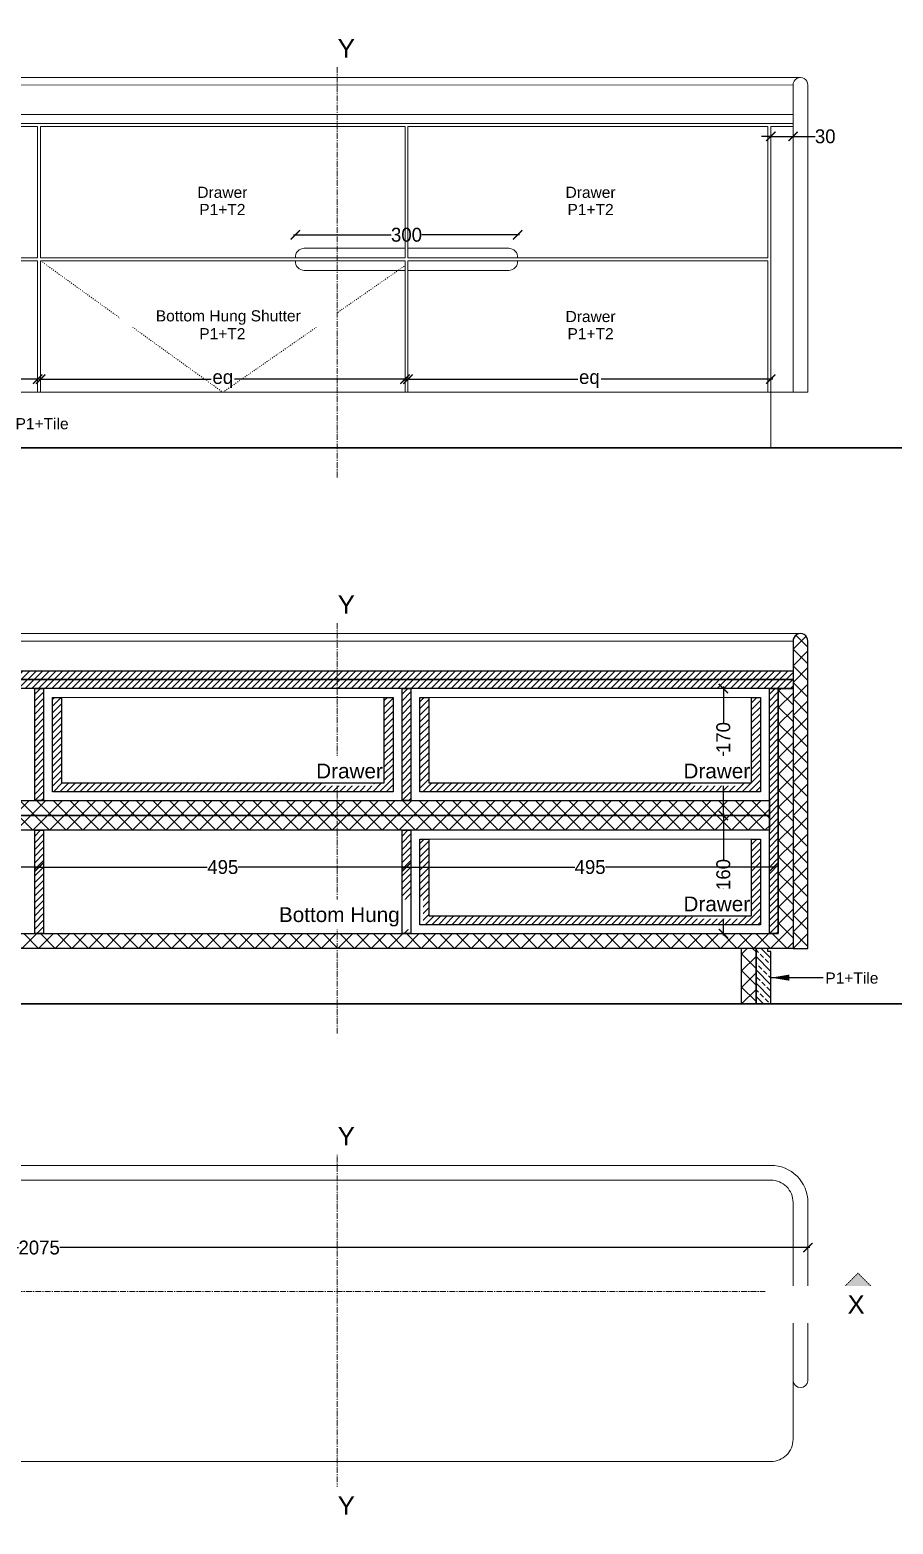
# Model space of a CAD drawing. Header units: millimetres. Extents: x 75500 to 345360, y -224327 to 19532.
# Drawn here: x 185611 to 186776, y -100418 to -98401 of the extents above; entities that cross this region are included whole.
import ezdxf

# ---------------------------------------------------------------- set-up
doc = ezdxf.new("R2010")
doc.units = ezdxf.units.MM
doc.header["$LTSCALE"] = 0.01
doc.linetypes.add('CENTER', pattern=[50.8, 31.75, -6.35, 6.35, -6.35])
doc.linetypes.add('ZWCAD_ISO03W100', pattern=[30, 12, -18])
doc.layers.add('A- Ele 4', color=250, linetype='Continuous', lineweight=15, true_color=0x333333)
for name, color, linetype, lineweight in [('A-Ele 6', 250, 'Continuous', 0), ('A-WALL', 7, 'Continuous', 30), ('furniture section', 7, 'Continuous', 25), ('hatch', 251, 'Continuous', 0), ('Lights', 14, 'Continuous', 20), ('text', 253, 'Continuous', 0)]:
    doc.layers.add(name, color=color, linetype=linetype, lineweight=lineweight)
doc.layers.add('e .05', color=253, linetype='Continuous')
doc.styles.add('Arial', font='arial.ttf')
doc.styles.add('ISOCP2', font='GOTHIC.TTF')
doc.styles.get("Standard").update_dxf_attribs({"font": 'arial.ttf'})
doc.dimstyles.new('77', dxfattribs={"dimscale": 0.25, "dimtxt": 130, "dimasz": 100, "dimexe": 5, "dimexo": 1, "dimgap": 0.25, "dimtad": 0, "dimdec": 0, "dimrnd": 5, "dimzin": 0, "dimdsep": 46, "dimtxsty": 'ISOCP2', "dimblk": 'ARCHTICK', "dimcen": 0, "dimdle": 100, "dimclrd": 1, "dimclre": 256, "dimclrt": 256, "dimazin": 0, "dimtm": 1e-09, "dimtfac": 1, "dimtdec": 0, "dimtmove": 1, "dimatfit": 0, "dimfxl": 1, "dimtolj": 1, "dimtzin": 12, "dimlwd": -1, "dimlwe": -1, "dimarcsym": 0})
doc.dimstyles.new('MIGCS IN MM 1 100', dxfattribs={"dimtxt": 40, "dimasz": 30, "dimexe": 180, "dimexo": 100, "dimgap": 25, "dimtad": 0, "dimdec": 0, "dimzin": 0, "dimdsep": 46, "dimtxsty": 'Standard', "dimblk": 'ARCHTICK', "dimcen": 150, "dimse1": 1, "dimse2": 1, "dimclrd": 3, "dimclre": 3, "dimclrt": 3, "dimadec": 0, "dimazin": 0, "dimtfac": 1, "dimtdec": 0, "dimtix": 1, "dimtmove": 2, "dimatfit": 3, "dimfxl": 1, "dimtolj": 1, "dimtzin": 0, "dimarcsym": 0})

# ---------------------------------------------------------------- blocks, each defined once
blk = doc.blocks.new('_ARCHTICK')
at = {"color": 0, "linetype": 'ByBlock', "const_width": 0.15}
blk.add_lwpolyline([(-0.5, -0.5), (0.5, 0.5)], dxfattribs=at)
blk = doc.blocks.new('*D248')
at = {"color": 1, "ltscale": 4, "transparency": 16777216}
for p, q in [((186610.5, -98544.5), (186598, -98544.5)), ((186610.5, -98544.5), (186640.5, -98544.5)), ((186640.5, -98544.5), (186670.3, -98544.5)), ((186640.5, -98544.5), (186653, -98544.5))]:
    blk.add_line(p, q, dxfattribs=at)
at = {"layer": 'Defpoints', "color": 0, "transparency": 16777216}
for p in [(186610.5, -98531), (186640.5, -98531), (186640.5, -98544.5)]:
    blk.add_point(p, dxfattribs=at)
at = {"color": 1, "transparency": 16777216, "xscale": 12.5, "yscale": 12.5, "zscale": 12.5}
blk.add_blockref('_ARCHTICK', (186610.5, -98544.5), dxfattribs=at)
at = {"color": 1, "transparency": 16777216, "xscale": 12.5, "yscale": 12.5, "zscale": 12.5, "rotation": 180}
blk.add_blockref('_ARCHTICK', (186640.5, -98544.5), dxfattribs=at)
at = {"transparency": 16777216, "insert": (186683.9, -98544.5), "char_height": 18.75, "attachment_point": 5, "style": 'ISOCP2'}
blk.add_mtext('\\A1;30', dxfattribs=at)
blk = doc.blocks.new('*D254')
at = {"color": 1, "ltscale": 4, "transparency": 16777216}
for p, q in [((185126.8, -98872.2), (185359.4, -98872.2)), ((185623.5, -98872.2), (185390.9, -98872.2))]:
    blk.add_line(p, q, dxfattribs=at)
at = {"layer": 'Defpoints', "color": 0, "transparency": 16777216}
for p in [(185621, -98872.2), (185129.3, -98890), (185621, -98890)]:
    blk.add_point(p, dxfattribs=at)
at = {"color": 1, "transparency": 16777216, "xscale": 12.5, "yscale": 12.5, "zscale": 12.5, "rotation": 180}
blk.add_blockref('_ARCHTICK', (185129.3, -98872.2), dxfattribs=at)
at = {"color": 1, "transparency": 16777216, "xscale": 12.5, "yscale": 12.5, "zscale": 12.5}
blk.add_blockref('_ARCHTICK', (185621, -98872.2), dxfattribs=at)
at = {"transparency": 16777216, "insert": (185375.1, -98872.2), "char_height": 18.75, "attachment_point": 5, "style": 'ISOCP2'}
blk.add_mtext('\\A1;eq', dxfattribs=at)
blk = doc.blocks.new('*D255')
at = {"color": 1, "ltscale": 4, "transparency": 16777216}
for p, q in [((185622.5, -98872.2), (185855.1, -98872.2)), ((186119.3, -98872.2), (185886.7, -98872.2))]:
    blk.add_line(p, q, dxfattribs=at)
at = {"layer": 'Defpoints', "color": 0, "transparency": 16777216}
for p in [(185625, -98872.2), (185625, -98890), (186116.8, -98890)]:
    blk.add_point(p, dxfattribs=at)
at = {"color": 1, "transparency": 16777216, "xscale": 12.5, "yscale": 12.5, "zscale": 12.5, "rotation": 180}
blk.add_blockref('_ARCHTICK', (185625, -98872.2), dxfattribs=at)
at = {"color": 1, "transparency": 16777216, "xscale": 12.5, "yscale": 12.5, "zscale": 12.5}
blk.add_blockref('_ARCHTICK', (186116.8, -98872.2), dxfattribs=at)
at = {"transparency": 16777216, "insert": (185870.9, -98872.2), "char_height": 18.75, "attachment_point": 5, "style": 'ISOCP2'}
blk.add_mtext('\\A1;eq', dxfattribs=at)
blk = doc.blocks.new('*D256')
at = {"color": 1, "ltscale": 4, "transparency": 16777216}
for p, q in [((186118.3, -98872.2), (186349.9, -98872.2)), ((186613, -98872.2), (186381.4, -98872.2))]:
    blk.add_line(p, q, dxfattribs=at)
at = {"layer": 'Defpoints', "color": 0, "transparency": 16777216}
for p in [(186610.5, -98872.2), (186120.8, -98890), (186610.5, -98890)]:
    blk.add_point(p, dxfattribs=at)
at = {"color": 1, "transparency": 16777216, "xscale": 12.5, "yscale": 12.5, "zscale": 12.5, "rotation": 180}
blk.add_blockref('_ARCHTICK', (186120.8, -98872.2), dxfattribs=at)
at = {"color": 1, "transparency": 16777216, "xscale": 12.5, "yscale": 12.5, "zscale": 12.5}
blk.add_blockref('_ARCHTICK', (186610.5, -98872.2), dxfattribs=at)
at = {"transparency": 16777216, "insert": (186365.6, -98872.2), "char_height": 18.75, "attachment_point": 5, "style": 'ISOCP2'}
blk.add_mtext('\\A1;eq', dxfattribs=at)
blk = doc.blocks.new('*D264')
at = {"color": 1, "ltscale": 4, "transparency": 16777216}
for p, q in [((184583, -100044.9), (185595, -100044.9)), ((186663, -100044.9), (185651.1, -100044.9))]:
    blk.add_line(p, q, dxfattribs=at)
at = {"layer": 'Defpoints', "color": 0, "transparency": 16777216}
for p in [(186660.5, -100044.9), (184585.5, -100186.4), (186660.5, -100186.4)]:
    blk.add_point(p, dxfattribs=at)
at = {"color": 1, "transparency": 16777216, "xscale": 12.5, "yscale": 12.5, "zscale": 12.5, "rotation": 180}
blk.add_blockref('_ARCHTICK', (184585.5, -100044.9), dxfattribs=at)
at = {"color": 1, "transparency": 16777216, "xscale": 12.5, "yscale": 12.5, "zscale": 12.5}
blk.add_blockref('_ARCHTICK', (186660.5, -100044.9), dxfattribs=at)
at = {"transparency": 16777216, "insert": (185623, -100044.9), "char_height": 18.75, "attachment_point": 5, "style": 'ISOCP2'}
blk.add_mtext('\\A1;2075', dxfattribs=at)
blk = doc.blocks.new('*D266')
at = {"color": 1, "ltscale": 4, "transparency": 16777216}
for p, q in [((185124.8, -99531.1), (185354.3, -99531.1)), ((185625.5, -99531.1), (185396, -99531.1))]:
    blk.add_line(p, q, dxfattribs=at)
at = {"layer": 'Defpoints', "color": 0, "transparency": 16777216}
for p in [(185623, -99531.1), (185127.3, -99620.9), (185623, -99620.9)]:
    blk.add_point(p, dxfattribs=at)
at = {"color": 1, "transparency": 16777216, "xscale": 12.5, "yscale": 12.5, "zscale": 12.5, "rotation": 180}
blk.add_blockref('_ARCHTICK', (185127.3, -99531.1), dxfattribs=at)
at = {"color": 1, "transparency": 16777216, "xscale": 12.5, "yscale": 12.5, "zscale": 12.5}
blk.add_blockref('_ARCHTICK', (185623, -99531.1), dxfattribs=at)
at = {"transparency": 16777216, "insert": (185375.1, -99531.1), "char_height": 18.75, "attachment_point": 5, "style": 'ISOCP2'}
blk.add_mtext('\\A1;495', dxfattribs=at)
blk = doc.blocks.new('*D267')
at = {"color": 1, "ltscale": 4, "transparency": 16777216}
for p, q in [((185620.5, -99531.1), (185850, -99531.1)), ((186121.3, -99531.1), (185891.7, -99531.1))]:
    blk.add_line(p, q, dxfattribs=at)
at = {"layer": 'Defpoints', "color": 0, "transparency": 16777216}
for p in [(186118.8, -99531.1), (185623, -99620.9), (186118.8, -99620.9)]:
    blk.add_point(p, dxfattribs=at)
at = {"color": 1, "transparency": 16777216, "xscale": 12.5, "yscale": 12.5, "zscale": 12.5, "rotation": 180}
blk.add_blockref('_ARCHTICK', (185623, -99531.1), dxfattribs=at)
at = {"color": 1, "transparency": 16777216, "xscale": 12.5, "yscale": 12.5, "zscale": 12.5}
blk.add_blockref('_ARCHTICK', (186118.8, -99531.1), dxfattribs=at)
at = {"transparency": 16777216, "insert": (185870.9, -99531.1), "char_height": 18.75, "attachment_point": 5, "style": 'ISOCP2'}
blk.add_mtext('\\A1;495', dxfattribs=at)
blk = doc.blocks.new('*D268')
at = {"color": 1, "ltscale": 4, "transparency": 16777216}
for p, q in [((186116.3, -99531.1), (186345.8, -99531.1)), ((186617, -99531.1), (186387.5, -99531.1))]:
    blk.add_line(p, q, dxfattribs=at)
at = {"layer": 'Defpoints', "color": 0, "transparency": 16777216}
for p in [(186614.5, -99531.1), (186118.8, -99620.9), (186614.5, -99620.9)]:
    blk.add_point(p, dxfattribs=at)
at = {"color": 1, "transparency": 16777216, "xscale": 12.5, "yscale": 12.5, "zscale": 12.5, "rotation": 180}
blk.add_blockref('_ARCHTICK', (186118.8, -99531.1), dxfattribs=at)
at = {"color": 1, "transparency": 16777216, "xscale": 12.5, "yscale": 12.5, "zscale": 12.5}
blk.add_blockref('_ARCHTICK', (186614.5, -99531.1), dxfattribs=at)
at = {"transparency": 16777216, "insert": (186366.6, -99531.1), "char_height": 18.75, "attachment_point": 5, "style": 'ISOCP2'}
blk.add_mtext('\\A1;495', dxfattribs=at)
blk = doc.blocks.new('*D272')
at = {"color": 1, "ltscale": 4, "transparency": 16777216}
for p, q in [((186546.4, -99287.4), (186546.4, -99336.7)), ((186546.4, -99463.9), (186546.4, -99375.6))]:
    blk.add_line(p, q, dxfattribs=at)
at = {"layer": 'Defpoints', "color": 0, "transparency": 16777216}
for p in [(186546.4, -99289.9), (186608.5, -99289.9), (186608.5, -99461.4)]:
    blk.add_point(p, dxfattribs=at)
at = {"color": 1, "transparency": 16777216, "xscale": 12.5, "yscale": 12.5, "zscale": 12.5}
for p, rotation in [((186546.4, -99289.9), 90), ((186546.4, -99461.4), 270)]:
    blk.add_blockref('_ARCHTICK', p, dxfattribs=dict(at, rotation=rotation))
at = {"transparency": 16777216, "insert": (186546.4, -99356.2), "char_height": 18.75, "attachment_point": 5, "rotation": 90, "style": 'ISOCP2'}
blk.add_mtext('\\A1;170', dxfattribs=at)
blk = doc.blocks.new('*D273')
at = {"color": 1, "ltscale": 4, "transparency": 16777216}
for p, q in [((186546.4, -99458.9), (186546.4, -99521.7)), ((186546.4, -99623.4), (186546.4, -99560.6))]:
    blk.add_line(p, q, dxfattribs=at)
at = {"layer": 'Defpoints', "color": 0, "transparency": 16777216}
for p in [(186608.5, -99461.4), (186546.4, -99620.9), (186608.5, -99620.9)]:
    blk.add_point(p, dxfattribs=at)
at = {"color": 1, "transparency": 16777216, "xscale": 12.5, "yscale": 12.5, "zscale": 12.5}
for p, rotation in [((186546.4, -99461.4), 90), ((186546.4, -99620.9), 270)]:
    blk.add_blockref('_ARCHTICK', p, dxfattribs=dict(at, rotation=rotation))
at = {"transparency": 16777216, "insert": (186546.4, -99541.1), "char_height": 18.75, "attachment_point": 5, "rotation": 90, "style": 'ISOCP2'}
blk.add_mtext('\\A1;160', dxfattribs=at)
blk = doc.blocks.new('*D516')
at = {"color": 1, "ltscale": 4, "transparency": 16777216}
for p, q in [((185966.3, -98677.4), (186097.9, -98677.4)), ((186271.3, -98677.4), (186139.6, -98677.4))]:
    blk.add_line(p, q, dxfattribs=at)
at = {"layer": 'Defpoints', "color": 0, "transparency": 16777216}
for p in [(186268.8, -98677.4), (185968.8, -98708.5), (186268.8, -98708.5)]:
    blk.add_point(p, dxfattribs=at)
at = {"color": 1, "transparency": 16777216, "xscale": 12.5, "yscale": 12.5, "zscale": 12.5, "rotation": 180}
blk.add_blockref('_ARCHTICK', (185968.8, -98677.4), dxfattribs=at)
at = {"color": 1, "transparency": 16777216, "xscale": 12.5, "yscale": 12.5, "zscale": 12.5}
blk.add_blockref('_ARCHTICK', (186268.8, -98677.4), dxfattribs=at)
at = {"transparency": 16777216, "insert": (186118.8, -98677.4), "char_height": 18.75, "attachment_point": 5, "style": 'ISOCP2'}
blk.add_mtext('\\A1;300', dxfattribs=at)

msp = doc.modelspace()

# ---------------------------------------------------------------- hatches: boundary and pattern name
at = {"layer": 'hatch'}
h = msp.add_hatch(dxfattribs=at)
h.set_pattern_fill('ANSI37', color=256, scale=5, angle=360)
h.set_pattern_definition([(45, (186640.515, -99640.893), (-11.2253, 11.2253), []), (135, (186640.515, -99640.893), (-11.2253, -11.2253), [])])
edge = h.paths.add_edge_path()
edge.add_line((186640.5, -99226), (186640.5, -99640.9))
edge.add_line((186640.5, -99640.9), (186660.5, -99640.9))
edge.add_line((186660.5, -99640.9), (186660.5, -99226))
edge.add_ellipse((186650.5, -99225.9), major_axis=(10, 0), ratio=1, start_angle=359.2648, end_angle=180.7352)
h = msp.add_hatch(dxfattribs=at)
h.set_pattern_fill('ANSI31', color=256, scale=2)
h.set_pattern_definition([(45, (185936.516, -99289.893), (-4.490128, 4.490128), [])])
h.paths.add_polyline_path([(184605.5, -99265.9), (184605.5, -99277.9), (186640.5, -99277.9), (186640.5, -99265.9)])
h.paths.add_polyline_path([(184605.5, -99277.9), (184605.5, -99289.9), (186640.5, -99289.9), (186640.5, -99277.9)])
h = msp.add_hatch(dxfattribs=at)
h.set_pattern_fill('ANSI37', color=256, scale=5, angle=360)
h.set_pattern_definition([(45, (185936.516, -99640.893), (-11.22532, 11.22532), []), (135, (185936.516, -99640.893), (-11.22532, -11.22532), [])])
h.paths.add_polyline_path([(184605.5, -99289.9), (184605.5, -99640.9), (186640.5, -99640.9), (186640.5, -99289.9), (186620.5, -99289.9), (186620.5, -99620.9), (184625.5, -99620.9), (184625.5, -99289.9)])
h = msp.add_hatch(dxfattribs=at)
h.set_pattern_fill('ANSI31', color=256, scale=2)
h.set_pattern_definition([(45, (185617.016, -99441.393), (-4.49013, 4.49013), [])])
h.paths.add_polyline_path([(185617, -99289.9), (185629, -99289.9), (185629, -99441.4), (185617, -99441.4)])
h = msp.add_hatch(dxfattribs=at)
h.set_pattern_fill('ANSI31', color=256, scale=2)
h.set_pattern_definition([(45, (185956.516, -99429.393), (-4.49013, 4.49013), [])])
h.paths.add_polyline_path([(185641, -99429.4), (185641, -99301.9), (185653, -99301.9), (185653, -99417.4), (186088.8, -99417.4), (186088.8, -99301.9), (186100.8, -99301.9), (186100.8, -99429.4)])
h = msp.add_hatch(dxfattribs=at)
h.set_pattern_fill('ANSI31', color=256, scale=2)
h.set_pattern_definition([(45, (186112.766, -99441.393), (-4.49013, 4.49013), [])])
h.paths.add_polyline_path([(186112.8, -99289.9), (186112.8, -99441.4), (186124.8, -99441.4), (186124.8, -99289.9)])
h = msp.add_hatch(dxfattribs=at)
h.set_pattern_fill('ANSI31', color=256, scale=2)
h.set_pattern_definition([(45, (186446.266, -99429.393), (-4.49013, 4.49013), [])])
h.paths.add_polyline_path([(186136.8, -99429.4), (186136.8, -99301.9), (186148.8, -99301.9), (186148.8, -99417.4), (186584.5, -99417.4), (186584.5, -99301.9), (186596.5, -99301.9), (186596.5, -99429.4)])
h = msp.add_hatch(dxfattribs=at)
h.set_pattern_fill('ANSI31', color=256, scale=2)
h.set_pattern_definition([(45, (186608.516, -99620.893), (-4.49013, 4.49013), [])])
h.paths.add_polyline_path([(186608.5, -99289.9), (186620.5, -99289.9), (186620.5, -99620.9), (186608.5, -99620.9)])
h = msp.add_hatch(dxfattribs=at)
h.set_pattern_fill('ANSI37', color=256, scale=5, angle=360)
h.set_pattern_definition([(45, (184941.016, -99481.393), (-11.22532, 11.22532), []), (135, (184941.016, -99481.393), (-11.22532, -11.22532), [])])
h.paths.add_polyline_path([(184637.5, -99441.4), (184637.5, -99461.4), (186608.5, -99461.4), (186608.5, -99441.4)])
h.paths.add_polyline_path([(184637.5, -99461.4), (184637.5, -99481.4), (186608.5, -99481.4), (186608.5, -99461.4)])
h = msp.add_hatch(dxfattribs=at)
h.set_pattern_fill('ANSI31', color=256, scale=2)
h.set_pattern_definition([(45, (185617.016, -99632.893), (-4.49013, 4.49013), [])])
h.paths.add_polyline_path([(185617, -99481.4), (185617, -99620.9), (185629, -99620.9), (185629, -99481.4)])
h = msp.add_hatch(dxfattribs=at)
h.set_pattern_fill('ANSI31', color=256, scale=2)
h.set_pattern_definition([(45, (186112.766, -99632.893), (-4.49013, 4.49013), [])])
h.paths.add_polyline_path([(186112.8, -99481.4), (186112.8, -99620.9), (186124.8, -99620.9), (186124.8, -99481.4)])
h = msp.add_hatch(dxfattribs=at)
h.set_pattern_fill('ANSI31', color=256, scale=2)
h.set_pattern_definition([(45, (186446.266, -99620.893), (-4.49013, 4.49013), [])])
h.paths.add_polyline_path([(186136.8, -99608.9), (186136.8, -99493.4), (186148.8, -99493.4), (186148.8, -99596.9), (186584.5, -99596.9), (186584.5, -99493.4), (186596.5, -99493.4), (186596.5, -99608.9)])
h = msp.add_hatch(dxfattribs=at)
h.set_pattern_fill('ANSI37', color=256, scale=5, angle=180)
h.set_pattern_definition([(45, (186458.867, -99715.893), (-11.2253, 11.2253), []), (135, (186458.867, -99715.893), (-11.2253, -11.2253), [])])
h.paths.add_polyline_path([(186570.5, -99640.9), (186570.5, -99715.9), (186590.5, -99715.9), (186590.5, -99640.9)])
h = msp.add_hatch(dxfattribs=at)
h.set_pattern_fill('ANSI33', color=256, scale=2, angle=90)
h.set_pattern_definition([(135, (186438.867, -99715.893), (-8.98026, -8.98026), []), (135, (186438.867, -99706.913), (-8.98026, -8.98026), [6.35, -3.175])])
h.paths.add_polyline_path([(186590.5, -99640.9), (186590.5, -99715.9), (186610.5, -99715.9), (186610.5, -99644.9), (186606.5, -99644.9), (186606.5, -99640.9)])
at = {"layer": 'Lights', "linetype": 'CENTER', "ltscale": 0.0003}
h = msp.add_hatch(color=256, dxfattribs=at)
h.dxf.hatch_style = 1
h.paths.add_polyline_path([(186020.5, -98447.2), (186000.3, -98427), (186020.5, -98406.8)])
h = msp.add_hatch(color=256, dxfattribs=at)
h.dxf.hatch_style = 1
h.paths.add_polyline_path([(186020.5, -99198.1), (186000.3, -99177.9), (186020.5, -99157.7)])
h = msp.add_hatch(color=256, dxfattribs=at)
h.dxf.hatch_style = 1
h.paths.add_polyline_path([(186020.5, -99916), (186000.3, -99895.8), (186020.5, -99875.6)])
h = msp.add_hatch(color=256, dxfattribs=at)
h.dxf.hatch_style = 1
h.paths.add_polyline_path([(186708, -100099.6), (186728.2, -100079.4), (186748.4, -100099.6)])
h = msp.add_hatch(color=256, dxfattribs=at)
h.dxf.hatch_style = 1
h.paths.add_polyline_path([(186020.5, -100371.7), (186000.3, -100391.9), (186020.5, -100412.1)])

# ---------------------------------------------------------------- linework, layer by layer
at = {"layer": 'A- Ele 4', "color": 251, "linetype": 'ZWCAD_ISO03W100', "ltscale": 10}
msp.add_lwpolyline([(185625, -98712.5), (185870.9, -98890), (186116.8, -98719)], dxfattribs=at)
at = {"layer": 'A-Ele 6'}
for p, q in [((186650.5, -98465), (184595.5, -98465)), ((184605.5, -98475), (186640.5, -98475.2)), ((186116.8, -98695.5), (186116.8, -98708.5)), ((186120.8, -98708.5), (186120.8, -98695.5)), ((185968.8, -98708.5), (186116.8, -98708.5)), ((185968.8, -98712.5), (186116.8, -98712.5)), ((186116.8, -98712.5), (186116.8, -98725.5)), ((186268.8, -98708.5), (186120.8, -98708.5)), ((186120.8, -98725.5), (186120.8, -98712.5)), ((186268.8, -98712.5), (186120.8, -98712.5)), ((184635.5, -98890), (186610.5, -98890)), ((186610.5, -98965), (186610.5, -98890))]:
    msp.add_line(p, q, dxfattribs=at)
at = {"layer": 'A-WALL'}
for p, q in [((184384.3, -98965), (187683.6, -98965)), ((184384.3, -99715.9), (187683.6, -99715.9))]:
    msp.add_line(p, q, dxfattribs=at)
at = {"layer": 'e .05', "linetype": 'Continuous', "lineweight": 5}
for p, q in [((186610.5, -98531), (186640.5, -98531)), ((186610.5, -98531), (186610.5, -98890)), ((186610.5, -98890), (186640.5, -98890))]:
    msp.add_line(p, q, dxfattribs=at)
for points in [[(186640.5, -98890), (186660.5, -98890), (186660.5, -98475.2, 1.012914), (186640.5, -98475.2)], [(185968.8, -98708.5), (185625, -98708.5), (185625, -98531), (186116.8, -98531), (186116.8, -98695.5), (185980.8, -98695.5, 0.428127)], [(186268.8, -98708.5), (186606.5, -98708.5), (186606.5, -98531), (186120.8, -98531), (186120.8, -98695.5), (186256.8, -98695.5, -0.428127)], [(184605.5, -100224.8), (184605.5, -99983.8, -0.414214), (184635.5, -99953.8), (186610.5, -99953.8, -0.414214), (186640.5, -99983.8), (186640.5, -100224.8, 0.900618), (186660.5, -100224.8), (186660.5, -99983.8, 0.414214), (186610.5, -99933.8), (184635.5, -99933.8, 0.414214), (184585.5, -99983.8), (184585.5, -100224.8, 0.900618)], [(186610.5, -100333.8), (184635.5, -100333.8, -0.414214), (184605.5, -100303.8), (184605.5, -99983.8, -0.414214), (184635.5, -99953.8), (186610.5, -99953.8, -0.414214), (186640.5, -99983.8), (186640.5, -100303.8, -0.414214)]]:
    msp.add_lwpolyline(points, format="xyb", close=True, dxfattribs=at)
msp.add_lwpolyline([(184605.5, -98515), (186640.5, -98515), (186640.5, -98527), (184605.5, -98527)], close=True, dxfattribs=at)
for points in [[(185129.3, -98695.5), (185129.3, -98531), (185621, -98531), (185621, -98708.5), (185277.3, -98708.5)], [(185277.3, -98712.5), (185621, -98712.5), (185621, -98890), (185129.3, -98890), (185129.3, -98725.5)]]:
    msp.add_lwpolyline(points, dxfattribs=at)
for points in [[(185968.8, -98712.5), (185625, -98712.5), (185625, -98890), (186116.8, -98890), (186116.8, -98725.5), (185980.8, -98725.5, -0.428127), (185968.8, -98712.5)], [(186268.8, -98712.5), (186606.5, -98712.5), (186606.5, -98890), (186120.8, -98890), (186120.8, -98725.5), (186256.8, -98725.5, 0.428127), (186268.8, -98712.5)]]:
    msp.add_lwpolyline(points, format="xyb", dxfattribs=at)
at = {"layer": 'furniture section'}
msp.add_lwpolyline([(186640.5, -99640.9), (186660.5, -99640.9), (186660.5, -99226, 1.012914), (186640.5, -99226)], format="xyb", close=True, dxfattribs=at)
for points in [[(184605.5, -99265.9), (186640.5, -99265.9), (186640.5, -99277.9), (184605.5, -99277.9)], [(184605.5, -99277.9), (186640.5, -99277.9), (186640.5, -99289.9), (184605.5, -99289.9)], [(185617, -99289.9), (185629, -99289.9), (185629, -99441.4), (185617, -99441.4)], [(186112.8, -99289.9), (186124.8, -99289.9), (186124.8, -99441.4), (186112.8, -99441.4)], [(186608.5, -99289.9), (186620.5, -99289.9), (186620.5, -99620.9), (186608.5, -99620.9)], [(184637.5, -99441.4), (186608.5, -99441.4), (186608.5, -99461.4), (184637.5, -99461.4)], [(184637.5, -99461.4), (186608.5, -99461.4), (186608.5, -99481.4), (184637.5, -99481.4)], [(185617, -99481.4), (185629, -99481.4), (185629, -99620.9), (185617, -99620.9)], [(186590.5, -99640.9), (186570.5, -99640.9), (186570.5, -99715.9), (186590.5, -99715.9)], [(186610.5, -99644.9), (186606.5, -99644.9), (186606.5, -99640.9), (186590.5, -99640.9), (186590.5, -99715.9), (186610.5, -99715.9)]]:
    msp.add_lwpolyline(points, close=True, dxfattribs=at)
at = {"layer": 'hatch'}
for p, q in [((186650.5, -99215.9), (184595.5, -99215.9)), ((184605.5, -99225.9), (186640.5, -99226)), ((185653, -99301.9), (186088.8, -99301.9)), ((186148.8, -99301.9), (186584.5, -99301.9)), ((186148.8, -99301.9), (186584.5, -99301.9)), ((186148.8, -99493.4), (186584.5, -99493.4))]:
    msp.add_line(p, q, dxfattribs=at)
at = {"layer": 'Lights', "linetype": 'CENTER', "ltscale": 25}
for p, q in [((186025.2, -99755.9), (186025.2, -99157.3)), ((186025.2, -100412.5), (186025.2, -99875.2)), ((184513, -100104.3), (186748.8, -100104.3))]:
    msp.add_line(p, q, dxfattribs=at)
at = {"layer": 'Lights', "linetype": 'CENTER', "ltscale": 0.0003}
for points in [[(186020.5, -98447.2), (186000.3, -98427), (186020.5, -98406.8), (186020.5, -98447.2)], [(186020.5, -99198.1), (186000.3, -99177.9), (186020.5, -99157.7), (186020.5, -99198.1)], [(186020.5, -99916), (186000.3, -99895.8), (186020.5, -99875.6), (186020.5, -99916)], [(186708, -100099.6), (186728.2, -100079.4), (186748.4, -100099.6), (186708, -100099.6)], [(186020.5, -100371.7), (186000.3, -100391.9), (186020.5, -100412.1), (186020.5, -100371.7)]]:
    msp.add_lwpolyline(points, dxfattribs=at)

# ---------------------------------------------------------------- texts
at = {"lineweight": 0, "transparency": 33554687, "insert": (185604.5, -98940.1), "char_height": 15, "width": 45.028, "attachment_point": 7, "bg_fill": 2}
msp.add_mtext('\\pxqc;P1+Tile', dxfattribs=at)

# ---------------------------------------------------------------- dimensions: what is measured, and where the dimension line sits
at = {"ltscale": 4}
for base, p1, p2, angle, picture, middle in [((186640.5, -98544.5), (186610.5, -98531), (186640.5, -98531), 0, '*D248', (186683.9, -98544.5)), ((186546.4228686, -99289.8931608), (186608.5161591, -99461.3931608), (186608.5161591, -99289.8931608), 90, '*D272', (186546.4228686, -99356.1551))]:
    dim = msp.add_linear_dim(base=base, p1=p1, p2=p2, angle=angle, dimstyle='77', override={"dimtxt": 75, "dimasz": 50, "dimpost": '\\X', "dimblk": 'ARCHTICK', "dimdle": 10, "dimse1": 1, "dimse2": 1, "dimclre": 253}, dxfattribs=at)
    dim.commit()
    dim.dimension.update_dxf_attribs({"geometry": picture, "text_midpoint": middle, "dimtype": 161})
for p1, p2, distance, picture, middle in [((185968.8, -98708.5), (186268.8, -98708.5), 31.1, '*D516', (186118.8, -98677.4)), ((186608.5161591, -99461.3931608), (186608.5161591, -99620.8931608), -62.0932905, '*D273', (186546.4228686, -99541.1431608)), ((185127.3, -99620.9), (185623, -99620.9), 89.7, '*D266', (185375.1, -99531.1)), ((185623, -99620.9), (186118.8, -99620.9), 89.7, '*D267', (185870.9, -99531.1)), ((186118.8, -99620.9), (186614.5, -99620.9), 89.7, '*D268', (186366.6, -99531.1))]:
    dim = msp.add_aligned_dim(p1=p1, p2=p2, distance=distance, dimstyle='77', override={"dimtxt": 75, "dimasz": 50, "dimpost": '\\X', "dimblk": 'ARCHTICK', "dimdle": 10, "dimse1": 1, "dimse2": 1, "dimclre": 253}, dxfattribs=at)
    dim.commit()
    dim.dimension.update_dxf_attribs({"geometry": picture, "text_midpoint": middle})
for p1, p2, distance, picture, middle in [((185129.3, -98890), (185621, -98890), 17.8, '*D254', (185375.1, -98872.2)), ((186116.8, -98890), (185625, -98890), -17.8, '*D255', (185870.9, -98872.2)), ((186120.8, -98890), (186610.5, -98890), 17.8, '*D256', (186365.6, -98872.2))]:
    dim = msp.add_aligned_dim(p1=p1, p2=p2, distance=distance, text='eq', dimstyle='77', override={"dimtxt": 75, "dimasz": 50, "dimpost": '\\X', "dimtxsty": 'ISOCP2', "dimblk": 'ARCHTICK', "dimdle": 10, "dimse1": 1, "dimse2": 1, "dimclre": 253}, dxfattribs=at)
    dim.commit()
    dim.dimension.update_dxf_attribs({"geometry": picture, "text_midpoint": middle})

# ---------------------------------------------------------------- leaders
at = {"layer": 'text'}
msp.add_leader([(186610.5, -99680.4), (186680.9, -99680.4)], dimstyle='MIGCS IN MM 1 100', override={"dimasz": 25, "dimgap": 20, "dimclrd": 256}, dxfattribs=at)

# ---------------------------------------------------------------- next in the draw order: texts
at = {"lineweight": 0, "transparency": 33554687, "attachment_point": 7, "bg_fill": 2}
for s, insert, char_height, width in [('\\pxqc;P1+T2', (185847.8, -98650.7), 15, 45.028), ('\\pxqc;P1+T2', (186344.7, -98650.7), 15, 45.028), ('\\pxqc;P1+T2', (185847.8, -98818.4), 15, 45.028), ('\\pxqc;P1+T2', (186344.7, -98818.4), 15, 45.028), ('\\pxqc;Drawer', (186019.4, -99411.6), 20, 45.028), ('\\pxqc;Drawer', (186515.1, -99411.6), 20, 45.028), ('\\pxqc;Drawer', (186515.1, -99591.1), 20, 45.028), ('\\pxqc;Bottom Hung', (185925.2, -99611.3), 20, 205.841), ('\\pxqc;P1+Tile', (186697.4, -99688.6), 15, 45.028)]:
    msp.add_mtext(s, dxfattribs=dict(at, insert=insert, char_height=char_height, width=width))
at = {"layer": 'Lights', "linetype": 'CENTER', "ltscale": 0.002, "char_height": 25, "width": 121.795, "style": 'Arial', "bg_fill": 2}
for s, insert, attachment_point in [('Y', (186049.2, -99164.1), 3), ('Y', (186049.2, -99881.9), 3), ('X', (186737.2, -100109.2), 3), ('Y', (186049.2, -100405.7), 9)]:
    msp.add_mtext(s, dxfattribs=dict(at, insert=insert, attachment_point=attachment_point))

# ---------------------------------------------------------------- next in the draw order: linework, layer by layer
at = {"layer": 'furniture section'}
for points in [[(184605.5, -99289.9), (184625.5, -99289.9), (184625.5, -99620.9), (186620.5, -99620.9), (186620.5, -99289.9), (186640.5, -99289.9), (186640.5, -99640.9), (184605.5, -99640.9)], [(185653, -99301.9), (185653, -99417.4), (186088.8, -99417.4), (186088.8, -99301.9), (186100.8, -99301.9), (186100.8, -99429.4), (185641, -99429.4), (185641, -99301.9)], [(186148.8, -99301.9), (186148.8, -99417.4), (186584.5, -99417.4), (186584.5, -99301.9), (186596.5, -99301.9), (186596.5, -99429.4), (186136.8, -99429.4), (186136.8, -99301.9)], [(186112.8, -99481.4), (186124.8, -99481.4), (186124.8, -99620.9), (186112.8, -99620.9)], [(186148.8, -99493.4), (186148.8, -99596.9), (186584.5, -99596.9), (186584.5, -99493.4), (186596.5, -99493.4), (186596.5, -99608.9), (186136.8, -99608.9), (186136.8, -99493.4)]]:
    msp.add_lwpolyline(points, close=True, dxfattribs=at)

# ---------------------------------------------------------------- next in the draw order: texts
at = {"lineweight": 0, "transparency": 33554687, "char_height": 15, "attachment_point": 7, "bg_fill": 2}
for s, insert, width in [('\\pxqc;Drawer', (185847.8, -98627.7), 45.028), ('\\pxqc;Drawer', (186344.7, -98627.7), 45.028), ('\\pxqc;Bottom Hung Shutter', (185739.7, -98798.8), 277.157), ('\\pxqc;Drawer', (186344.7, -98795.4), 45.028)]:
    msp.add_mtext(s, dxfattribs=dict(at, insert=insert, width=width))

# ---------------------------------------------------------------- next in the draw order: dimensions: what is measured, and where the dimension line sits
at = {"ltscale": 4}
dim = msp.add_aligned_dim(p1=(184585.5, -100186.4), p2=(186660.5, -100186.4), distance=141.5, dimstyle='77', override={"dimtxt": 75, "dimasz": 50, "dimpost": '\\X', "dimblk": 'ARCHTICK', "dimdle": 10, "dimse1": 1, "dimse2": 1, "dimclre": 253}, dxfattribs=at)
dim.commit()
dim.dimension.update_dxf_attribs({"geometry": '*D264', "text_midpoint": (185623, -100044.9)})

# ---------------------------------------------------------------- next in the draw order: linework, layer by layer
at = {"layer": 'Lights', "linetype": 'CENTER', "ltscale": 25}
msp.add_line((186025.2, -99005), (186025.2, -98406.4), dxfattribs=at)

# ---------------------------------------------------------------- next in the draw order: texts
at = {"layer": 'Lights', "linetype": 'CENTER', "ltscale": 0.002, "insert": (186049.2, -98413.2), "char_height": 25, "width": 121.795, "attachment_point": 3, "style": 'Arial', "bg_fill": 2}
msp.add_mtext('Y', dxfattribs=at)

doc.saveas('drawing.dxf')
